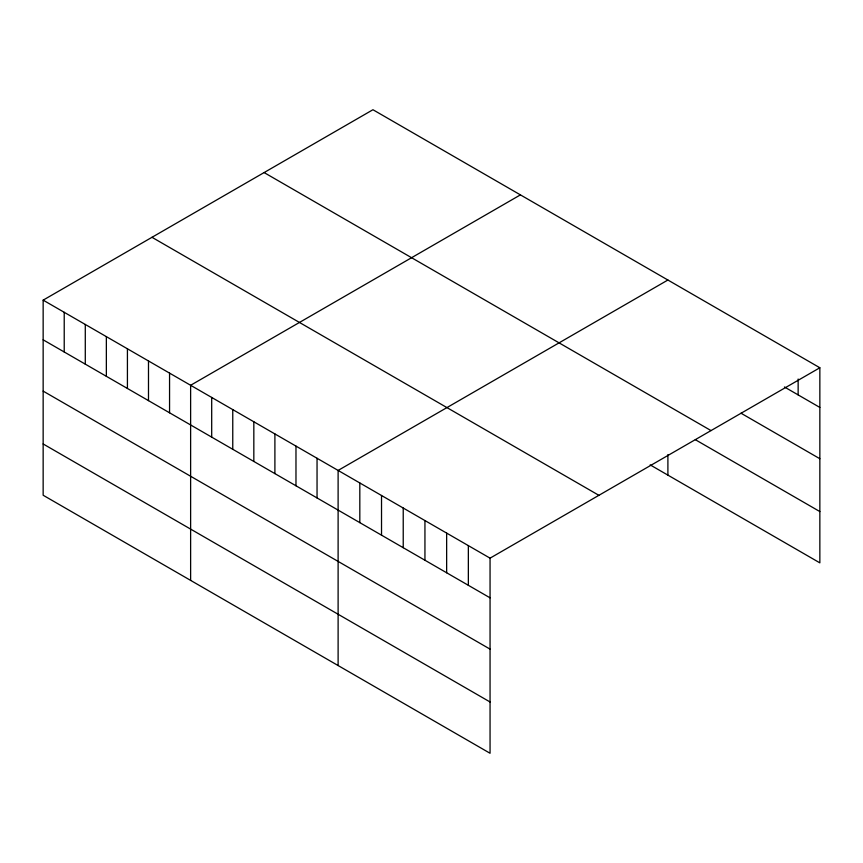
<?xml version="1.0" encoding="UTF-8"?>
<svg xmlns="http://www.w3.org/2000/svg" width="863" height="863" viewBox="0 0 863 863"><rect width="100%" height="100%" fill="white"/><g stroke="black" fill="none" stroke-linecap="round" stroke-linejoin="round"><path stroke-width="1.29" d="M43.15 300.141L490.055 558.156L490.055 753.27L43.15 495.243L43.15 300.141L372.945 109.73L819.85 367.757L819.85 562.859L650.163 464.887M520.421 194.876L190.626 385.286L190.626 580.389M667.897 280.022L338.113 470.432L338.113 665.535M490.055 558.156L819.85 367.757M784.435 386.98L819.85 407.433M741.015 413.215L819.85 458.728M264.11 172.568L711.015 430.583M695.319 439.677L819.85 511.565M151.985 237.303L598.89 495.319M43.15 339.817L490.055 597.832M43.15 391.112L490.055 649.127M43.15 443.96L490.055 701.975M798.146 379.03L798.146 394.898M667.897 454.618L667.897 475.135M468.35 545.621L468.35 585.297M446.646 533.097L446.646 572.773M424.941 520.562L424.941 560.238M403.226 508.027L403.226 547.703M381.522 495.491L381.522 535.168M359.817 482.967L359.817 522.644M317.045 458.264L317.045 497.94M295.977 446.106L295.977 485.783M274.898 433.938L274.898 473.614M253.83 421.78L253.83 461.457M232.762 409.612L232.762 449.289M211.694 397.444L211.694 437.12M169.558 373.118L169.558 412.794M148.49 360.961L148.49 400.637M127.422 348.792L127.422 388.469M106.354 336.624L106.354 376.311M85.286 324.466L85.286 364.143M64.218 312.298L64.218 351.975"/></g></svg>
